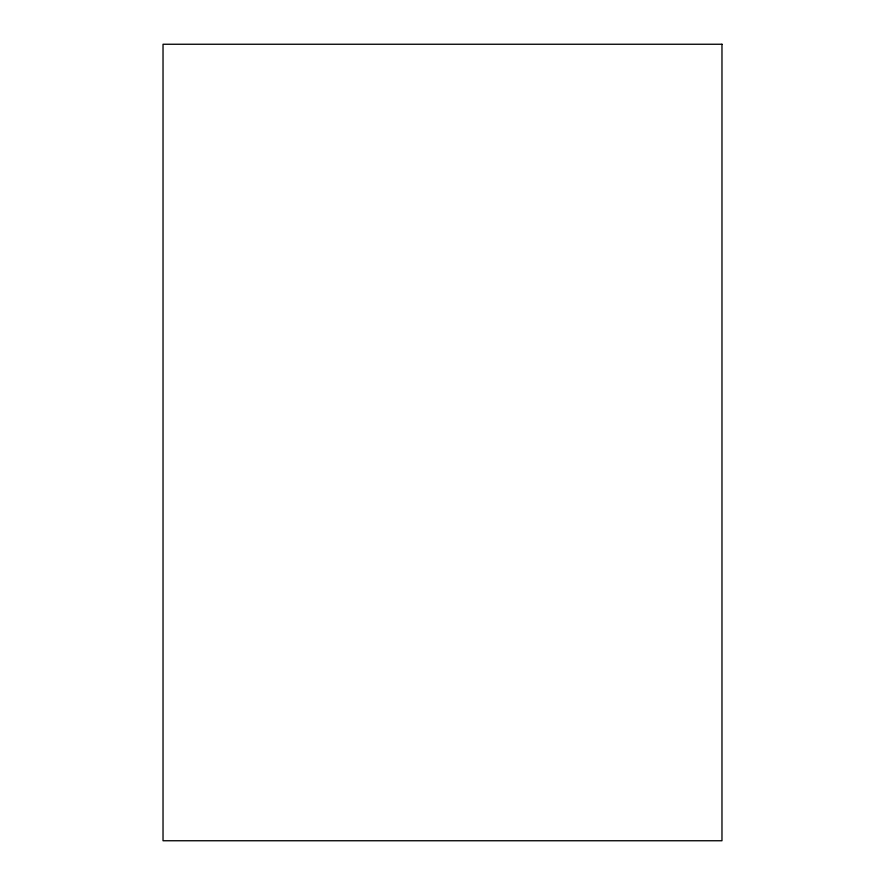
<?xml version="1.0" encoding="UTF-8"?>
<svg xmlns="http://www.w3.org/2000/svg" width="885" height="885" viewBox="0 0 885 885"><rect width="100%" height="100%" fill="white"/><g stroke="black" fill="none" stroke-linecap="round" stroke-linejoin="round"><path stroke-width="1.33" d="M721.972 44.25L163.028 44.25L163.028 840.75L721.972 840.75L721.972 44.25"/></g></svg>
